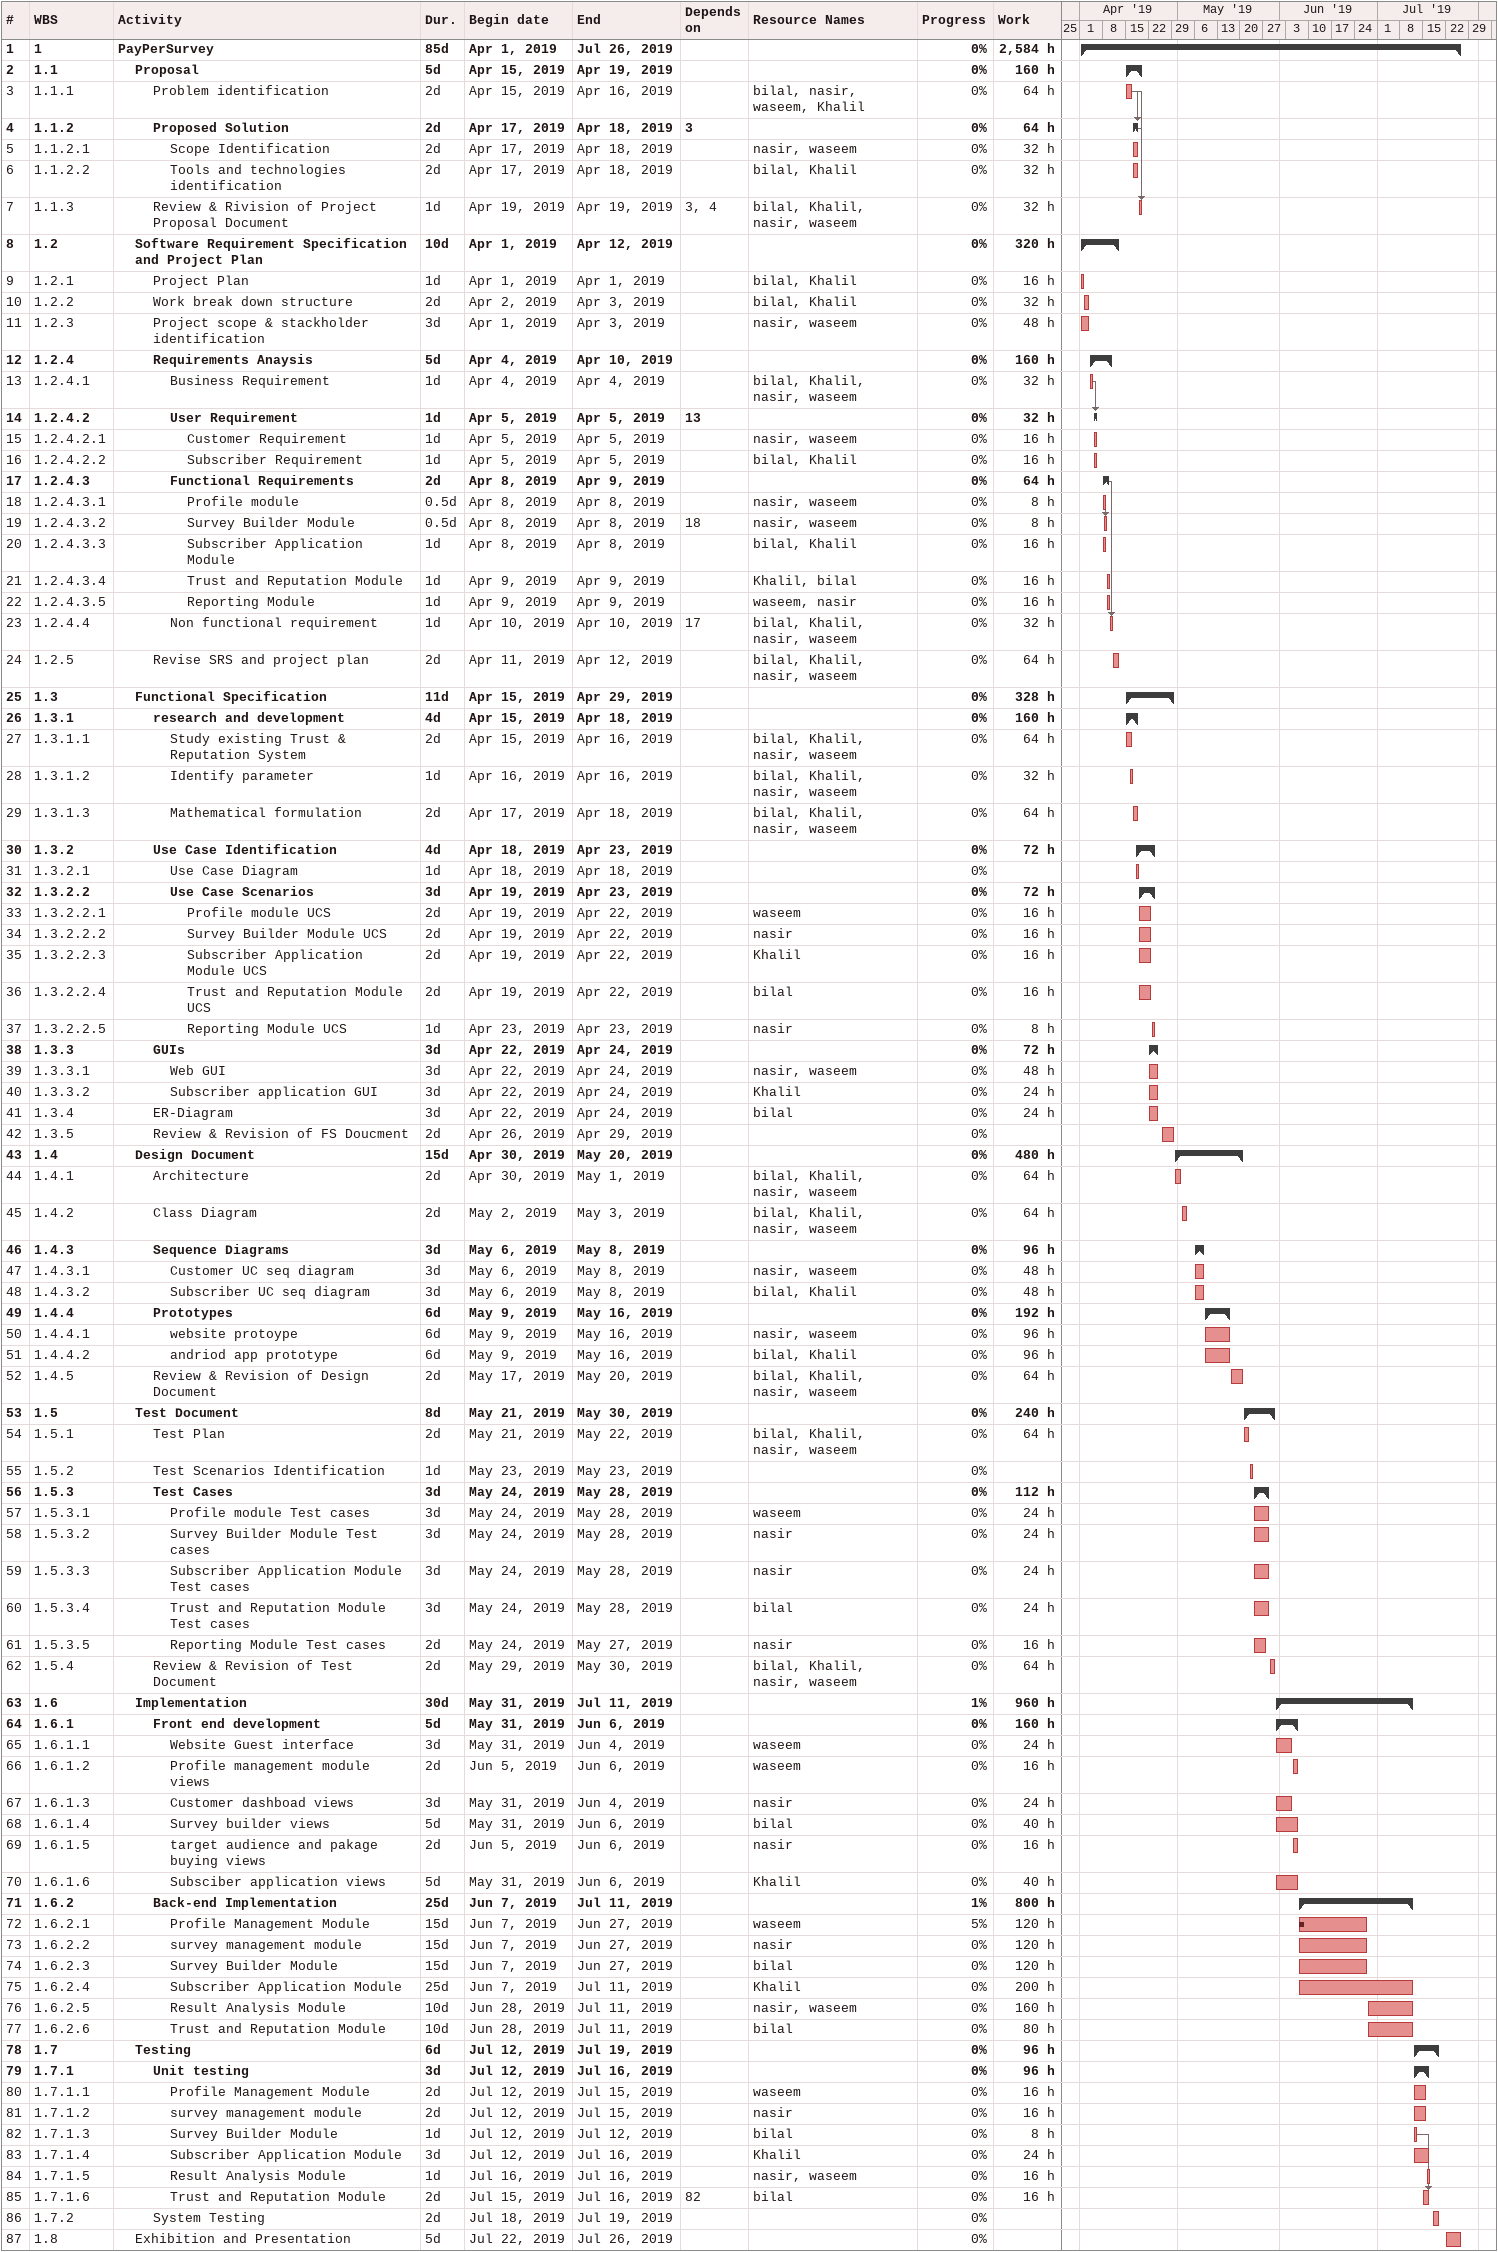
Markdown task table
| ID | WBS | Task | Duration | Start | Finish | Predecessors | Resources | % complete | Work (h) |
|---|---|---|---|---|---|---|---|---|---|
| 1 | 1 | **PayPerSurvey** | 85d | 2019-04-01 | 2019-07-26 |  |  | 0 | 2584 |
| 2 | 1.1 | **Proposal** | 5d | 2019-04-15 | 2019-04-19 |  |  | 0 | 160 |
| 3 | 1.1.1 | Problem identification | 2d | 2019-04-15 | 2019-04-16 |  | bilal, nasir, waseem, Khalil | 0 | 64 |
| 4 | 1.1.2 | **Proposed Solution** | 2d | 2019-04-17 | 2019-04-18 | 3 |  | 0 | 64 |
| 5 | 1.1.2.1 | Scope Identification | 2d | 2019-04-17 | 2019-04-18 |  | nasir, waseem | 0 | 32 |
| 6 | 1.1.2.2 | Tools and technologies identification | 2d | 2019-04-17 | 2019-04-18 |  | bilal, Khalil | 0 | 32 |
| 7 | 1.1.3 | Review & Rivision of Project Proposal Document | 1d | 2019-04-19 | 2019-04-19 | 3, 4 | bilal, Khalil, nasir, waseem | 0 | 32 |
| 8 | 1.2 | **Software Requirement Specification and Project Plan** | 10d | 2019-04-01 | 2019-04-12 |  |  | 0 | 320 |
| 9 | 1.2.1 | Project Plan | 1d | 2019-04-01 | 2019-04-01 |  | bilal, Khalil | 0 | 16 |
| 10 | 1.2.2 | Work break down structure | 2d | 2019-04-02 | 2019-04-03 |  | bilal, Khalil | 0 | 32 |
| 11 | 1.2.3 | Project scope & stackholder identification | 3d | 2019-04-01 | 2019-04-03 |  | nasir, waseem | 0 | 48 |
| 12 | 1.2.4 | **Requirements Anaysis** | 5d | 2019-04-04 | 2019-04-10 |  |  | 0 | 160 |
| 13 | 1.2.4.1 | Business Requirement | 1d | 2019-04-04 | 2019-04-04 |  | bilal, Khalil, nasir, waseem | 0 | 32 |
| 14 | 1.2.4.2 | **User Requirement** | 1d | 2019-04-05 | 2019-04-05 | 13 |  | 0 | 32 |
| 15 | 1.2.4.2.1 | Customer Requirement | 1d | 2019-04-05 | 2019-04-05 |  | nasir, waseem | 0 | 16 |
| 16 | 1.2.4.2.2 | Subscriber Requirement | 1d | 2019-04-05 | 2019-04-05 |  | bilal, Khalil | 0 | 16 |
| 17 | 1.2.4.3 | **Functional Requirements** | 2d | 2019-04-08 | 2019-04-09 |  |  | 0 | 64 |
| 18 | 1.2.4.3.1 | Profile module | 0.5d | 2019-04-08 | 2019-04-08 |  | nasir, waseem | 0 | 8 |
| 19 | 1.2.4.3.2 | Survey Builder Module | 0.5d | 2019-04-08 | 2019-04-08 | 18 | nasir, waseem | 0 | 8 |
| 20 | 1.2.4.3.3 | Subscriber Application Module | 1d | 2019-04-08 | 2019-04-08 |  | bilal, Khalil | 0 | 16 |
| 21 | 1.2.4.3.4 | Trust and Reputation Module | 1d | 2019-04-09 | 2019-04-09 |  | Khalil, bilal | 0 | 16 |
| 22 | 1.2.4.3.5 | Reporting Module | 1d | 2019-04-09 | 2019-04-09 |  | waseem, nasir | 0 | 16 |
| 23 | 1.2.4.4 | Non functional requirement | 1d | 2019-04-10 | 2019-04-10 | 17 | bilal, Khalil, nasir, waseem | 0 | 32 |
| 24 | 1.2.5 | Revise SRS and project plan | 2d | 2019-04-11 | 2019-04-12 |  | bilal, Khalil, nasir, waseem | 0 | 64 |
| 25 | 1.3 | **Functional Specification** | 11d | 2019-04-15 | 2019-04-29 |  |  | 0 | 328 |
| 26 | 1.3.1 | **research and development** | 4d | 2019-04-15 | 2019-04-18 |  |  | 0 | 160 |
| 27 | 1.3.1.1 | Study existing Trust & Reputation System | 2d | 2019-04-15 | 2019-04-16 |  | bilal, Khalil, nasir, waseem | 0 | 64 |
| 28 | 1.3.1.2 | Identify parameter | 1d | 2019-04-16 | 2019-04-16 |  | bilal, Khalil, nasir, waseem | 0 | 32 |
| 29 | 1.3.1.3 | Mathematical formulation | 2d | 2019-04-17 | 2019-04-18 |  | bilal, Khalil, nasir, waseem | 0 | 64 |
| 30 | 1.3.2 | **Use Case Identification** | 4d | 2019-04-18 | 2019-04-23 |  |  | 0 | 72 |
| 31 | 1.3.2.1 | Use Case Diagram | 1d | 2019-04-18 | 2019-04-18 |  |  | 0 |  |
| 32 | 1.3.2.2 | **Use Case Scenarios** | 3d | 2019-04-19 | 2019-04-23 |  |  | 0 | 72 |
| 33 | 1.3.2.2.1 | Profile module UCS | 2d | 2019-04-19 | 2019-04-22 |  | waseem | 0 | 16 |
| 34 | 1.3.2.2.2 | Survey Builder Module UCS | 2d | 2019-04-19 | 2019-04-22 |  | nasir | 0 | 16 |
| 35 | 1.3.2.2.3 | Subscriber Application Module UCS | 2d | 2019-04-19 | 2019-04-22 |  | Khalil | 0 | 16 |
| 36 | 1.3.2.2.4 | Trust and Reputation Module UCS | 2d | 2019-04-19 | 2019-04-22 |  | bilal | 0 | 16 |
| 37 | 1.3.2.2.5 | Reporting Module UCS | 1d | 2019-04-23 | 2019-04-23 |  | nasir | 0 | 8 |
| 38 | 1.3.3 | **GUIs** | 3d | 2019-04-22 | 2019-04-24 |  |  | 0 | 72 |
| 39 | 1.3.3.1 | Web GUI | 3d | 2019-04-22 | 2019-04-24 |  | nasir, waseem | 0 | 48 |
| 40 | 1.3.3.2 | Subscriber application GUI | 3d | 2019-04-22 | 2019-04-24 |  | Khalil | 0 | 24 |
| 41 | 1.3.4 | ER-Diagram | 3d | 2019-04-22 | 2019-04-24 |  | bilal | 0 | 24 |
| 42 | 1.3.5 | Review & Revision of FS Doucment | 2d | 2019-04-26 | 2019-04-29 |  |  | 0 |  |
| 43 | 1.4 | **Design Document** | 15d | 2019-04-30 | 2019-05-20 |  |  | 0 | 480 |
| 44 | 1.4.1 | Architecture | 2d | 2019-04-30 | 2019-05-01 |  | bilal, Khalil, nasir, waseem | 0 | 64 |
| 45 | 1.4.2 | Class Diagram | 2d | 2019-05-02 | 2019-05-03 |  | bilal, Khalil, nasir, waseem | 0 | 64 |
| 46 | 1.4.3 | **Sequence Diagrams** | 3d | 2019-05-06 | 2019-05-08 |  |  | 0 | 96 |
| 47 | 1.4.3.1 | Customer UC seq diagram | 3d | 2019-05-06 | 2019-05-08 |  | nasir, waseem | 0 | 48 |
| 48 | 1.4.3.2 | Subscriber UC seq diagram | 3d | 2019-05-06 | 2019-05-08 |  | bilal, Khalil | 0 | 48 |
| 49 | 1.4.4 | **Prototypes** | 6d | 2019-05-09 | 2019-05-16 |  |  | 0 | 192 |
| 50 | 1.4.4.1 | website protoype | 6d | 2019-05-09 | 2019-05-16 |  | nasir, waseem | 0 | 96 |
| 51 | 1.4.4.2 | andriod app prototype | 6d | 2019-05-09 | 2019-05-16 |  | bilal, Khalil | 0 | 96 |
| 52 | 1.4.5 | Review & Revision of Design Document | 2d | 2019-05-17 | 2019-05-20 |  | bilal, Khalil, nasir, waseem | 0 | 64 |
| 53 | 1.5 | **Test Document** | 8d | 2019-05-21 | 2019-05-30 |  |  | 0 | 240 |
| 54 | 1.5.1 | Test Plan | 2d | 2019-05-21 | 2019-05-22 |  | bilal, Khalil, nasir, waseem | 0 | 64 |
| 55 | 1.5.2 | Test Scenarios Identification | 1d | 2019-05-23 | 2019-05-23 |  |  | 0 |  |
| 56 | 1.5.3 | **Test Cases** | 3d | 2019-05-24 | 2019-05-28 |  |  | 0 | 112 |
| 57 | 1.5.3.1 | Profile module Test cases | 3d | 2019-05-24 | 2019-05-28 |  | waseem | 0 | 24 |
| 58 | 1.5.3.2 | Survey Builder Module Test cases | 3d | 2019-05-24 | 2019-05-28 |  | nasir | 0 | 24 |
| 59 | 1.5.3.3 | Subscriber Application Module Test cases | 3d | 2019-05-24 | 2019-05-28 |  | nasir | 0 | 24 |
| 60 | 1.5.3.4 | Trust and Reputation Module Test cases | 3d | 2019-05-24 | 2019-05-28 |  | bilal | 0 | 24 |
| 61 | 1.5.3.5 | Reporting Module Test cases | 2d | 2019-05-24 | 2019-05-27 |  | nasir | 0 | 16 |
| 62 | 1.5.4 | Review & Revision of Test Document | 2d | 2019-05-29 | 2019-05-30 |  | bilal, Khalil, nasir, waseem | 0 | 64 |
| 63 | 1.6 | **Implementation** | 30d | 2019-05-31 | 2019-07-11 |  |  | 1 | 960 |
| 64 | 1.6.1 | **Front end development** | 5d | 2019-05-31 | 2019-06-06 |  |  | 0 | 160 |
| 65 | 1.6.1.1 | Website Guest interface | 3d | 2019-05-31 | 2019-06-04 |  | waseem | 0 | 24 |
| 66 | 1.6.1.2 | Profile management module views | 2d | 2019-06-05 | 2019-06-06 |  | waseem | 0 | 16 |
| 67 | 1.6.1.3 | Customer dashboad views | 3d | 2019-05-31 | 2019-06-04 |  | nasir | 0 | 24 |
| 68 | 1.6.1.4 | Survey builder views | 5d | 2019-05-31 | 2019-06-06 |  | bilal | 0 | 40 |
| 69 | 1.6.1.5 | target audience and pakage buying views | 2d | 2019-06-05 | 2019-06-06 |  | nasir | 0 | 16 |
| 70 | 1.6.1.6 | Subsciber application views | 5d | 2019-05-31 | 2019-06-06 |  | Khalil | 0 | 40 |
| 71 | 1.6.2 | **Back-end Implementation** | 25d | 2019-06-07 | 2019-07-11 |  |  | 1 | 800 |
| 72 | 1.6.2.1 | Profile Management Module | 15d | 2019-06-07 | 2019-06-27 |  | waseem | 5 | 120 |
| 73 | 1.6.2.2 | survey management module | 15d | 2019-06-07 | 2019-06-27 |  | nasir | 0 | 120 |
| 74 | 1.6.2.3 | Survey Builder Module | 15d | 2019-06-07 | 2019-06-27 |  | bilal | 0 | 120 |
| 75 | 1.6.2.4 | Subscriber Application Module | 25d | 2019-06-07 | 2019-07-11 |  | Khalil | 0 | 200 |
| 76 | 1.6.2.5 | Result Analysis Module | 10d | 2019-06-28 | 2019-07-11 |  | nasir, waseem | 0 | 160 |
| 77 | 1.6.2.6 | Trust and Reputation Module | 10d | 2019-06-28 | 2019-07-11 |  | bilal | 0 | 80 |
| 78 | 1.7 | **Testing** | 6d | 2019-07-12 | 2019-07-19 |  |  | 0 | 96 |
| 79 | 1.7.1 | **Unit testing** | 3d | 2019-07-12 | 2019-07-16 |  |  | 0 | 96 |
| 80 | 1.7.1.1 | Profile Management Module | 2d | 2019-07-12 | 2019-07-15 |  | waseem | 0 | 16 |
| 81 | 1.7.1.2 | survey management module | 2d | 2019-07-12 | 2019-07-15 |  | nasir | 0 | 16 |
| 82 | 1.7.1.3 | Survey Builder Module | 1d | 2019-07-12 | 2019-07-12 |  | bilal | 0 | 8 |
| 83 | 1.7.1.4 | Subscriber Application Module | 3d | 2019-07-12 | 2019-07-16 |  | Khalil | 0 | 24 |
| 84 | 1.7.1.5 | Result Analysis Module | 1d | 2019-07-16 | 2019-07-16 |  | nasir, waseem | 0 | 16 |
| 85 | 1.7.1.6 | Trust and Reputation Module | 2d | 2019-07-15 | 2019-07-16 | 82 | bilal | 0 | 16 |
| 86 | 1.7.2 | System Testing | 2d | 2019-07-18 | 2019-07-19 |  |  | 0 |  |
| 87 | 1.8 | Exhibition and Presentation | 5d | 2019-07-22 | 2019-07-26 |  |  | 0 |  |
